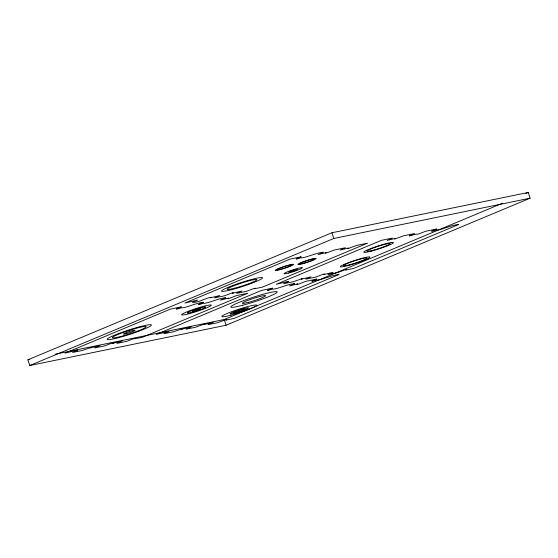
<?xml version="1.0" encoding="UTF-8"?>
<svg xmlns="http://www.w3.org/2000/svg" width="558" height="558" viewBox="0 0 558 558"><rect width="100%" height="100%" fill="white"/><g stroke="black" fill="none" stroke-linecap="round" stroke-linejoin="round"><path stroke-width="0.84" d="M27.9 359.805L331.933 232.756L528.238 192.468L530.1 198.195L226.067 325.244L29.762 365.532L27.9 359.805L29.609 359.457M29.762 365.532L333.789 238.475L530.1 198.195M55.214 354.204L224.211 319.525L502.5 203.224M525.824 193.48L528.238 192.468M331.933 232.756L333.789 238.475M224.211 319.525L226.067 325.244M91.379 347.376L90.438 347.906L99.952 345.604L94.755 347.927L104.43 345.939L112.556 342.919L113.504 342.835L112.563 343.365L122.069 341.064L116.873 343.386L126.554 341.398L134.485 338.42L135.615 338.281L134.68 338.825L142.562 337.213L247.752 293.25L236.697 295.517L229.498 298.3L227.629 298.635L228.571 298.091L220.445 300.113L225.634 297.791C218.387 298.167 207.297 303.859 203.133 303.315C199.366 304.731 194.477 305.693 203.517 302.331C196.165 302.743 185.249 308.379 181.008 307.849C177.416 309.237 172.157 310.255 181.399 306.865L170.336 309.139L65.14 353.095L77.402 350.138L77.834 350.173L72.638 352.468L82.312 350.48L91.379 347.376M182.626 328.655L181.685 329.185L191.192 326.883L185.995 329.199L195.677 327.218L203.796 324.191L204.744 324.114L203.803 324.644L213.309 322.343L208.12 324.665L217.794 322.677L225.725 319.699L226.855 319.56L225.92 320.104L233.802 318.485L338.999 274.529C331.647 274.941 320.724 280.576 316.491 280.046C312.899 281.434 307.639 282.453 316.874 279.063L305.819 281.337L298.621 284.12L296.751 284.42L297.693 283.91L289.567 285.926L294.757 283.603C287.51 283.994 276.419 289.665 272.255 289.128C268.747 290.467 263.25 291.583 272.639 288.144L261.576 290.411L156.386 334.375L168.642 331.41L169.074 331.452L163.878 333.74L173.552 331.752L182.626 328.655M211.168 297.316L210.226 297.846L219.74 295.545L214.544 297.867L224.218 295.88L232.344 292.859L233.293 292.783L232.351 293.306L241.858 291.004L236.662 293.327L246.343 291.339L254.274 288.36L255.404 288.228L254.469 288.765L262.351 287.154L367.541 243.19L356.485 245.457L348.345 248.484L347.418 248.575L348.359 248.031L340.234 250.054L345.423 247.731L334.368 249.998L327.169 252.781L325.3 253.116L326.235 252.572L318.109 254.594L323.305 252.272C316.058 252.648 304.961 258.34 300.797 257.796C297.037 259.212 292.148 260.174 301.187 256.806L290.125 259.079L184.928 303.036L197.616 300.085L192.426 302.408C199.053 302.722 204.877 298.153 211.168 297.337M302.415 278.595L301.473 279.126L310.98 276.824L305.784 279.139L315.465 277.159L323.584 274.131L324.533 274.055L323.591 274.585L333.098 272.283L327.909 274.606L337.583 272.618L345.514 269.64L346.644 269.5L345.709 270.044L353.591 268.426L458.788 224.469C451.436 224.881 440.513 230.517 436.279 229.994C432.52 231.403 427.63 232.372 436.663 229.003L425.608 231.277L418.695 233.976L414.162 234.527L410.095 235.818L409.356 235.867L414.545 233.544L403.49 235.818L395.169 238.88L394.422 238.929L395.357 238.385L387.231 240.407L392.427 238.085L381.365 240.352L276.175 284.315L288.43 281.351L288.863 281.392L283.666 283.68L293.341 281.692L302.415 278.595M279.649 269.723A9.66 0.928 -18 0 0 293.522 264.436A9.66 0.928 -18 0 0 279.83 267.979A9.66 0.928 -18 0 0 279.649 269.723M280.43 269.298A7.784 0.746 -18 0 0 291.736 265.022A7.784 0.746 -18 0 0 280.827 267.819A7.784 0.746 -18 0 0 280.43 269.298M302.317 263.781A9.66 0.928 -18 0 0 316.191 258.494A9.66 0.928 -18 0 0 302.499 262.037A9.66 0.928 -18 0 0 302.317 263.781M303.106 263.355A7.784 0.746 -18 0 0 314.405 259.079A7.784 0.746 -18 0 0 303.496 261.869A7.784 0.746 -18 0 0 303.106 263.355M191.764 312.327A9.66 0.928 -18 0 0 205.637 307.039A9.66 0.928 -18 0 0 191.945 310.59A9.66 0.928 -18 0 0 191.764 312.327M120.702 336.481A17.807 1.709 -18 0 0 146.217 326.737A17.807 1.709 -18 0 0 120.905 333.307A17.807 1.709 -18 0 0 120.702 336.481M189.134 313.701A15.575 1.493 -18 0 0 211.266 305.212A15.575 1.493 -18 0 0 188.946 311.043A15.575 1.493 -18 0 0 189.134 313.701M194.477 311.001A4.318 0.412 -18 0 0 200.559 308.658A4.318 0.412 -18 0 0 194.31 310.304A4.318 0.412 -18 0 0 194.477 311.001M126.492 333.614A6.11 0.586 -18 0 0 135.085 330.294A6.11 0.586 -18 0 0 126.248 332.624A6.11 0.586 -18 0 0 126.492 333.614M118.219 337.764A23.255 2.232 -18 0 0 151.406 325.056A23.255 2.232 -18 0 0 118.198 333.712A23.255 2.232 -18 0 0 118.219 337.764M242.821 305.219A24.433 2.344 -18 0 0 277.2 291.946A24.433 2.344 -18 0 0 241.858 301.271A24.433 2.344 -18 0 0 242.821 305.219M248.394 302.345A12.213 1.172 -18 0 0 265.58 295.712A12.213 1.172 -18 0 0 247.905 300.371A12.213 1.172 -18 0 0 248.394 302.345M230.97 315.193A18.323 1.758 -18 0 0 256.75 305.24A18.323 1.758 -18 0 0 230.245 312.229A18.323 1.758 -18 0 0 230.97 315.193M236.536 312.32A6.11 0.586 -18 0 0 245.129 309.006A6.11 0.586 -18 0 0 236.292 311.336A6.11 0.586 -18 0 0 236.536 312.32M234.639 313.233A9.66 0.928 -18 0 0 248.505 307.946A9.66 0.928 -18 0 0 234.813 311.49A9.66 0.928 -18 0 0 234.639 313.233M291.22 271.753A4.318 0.412 -18 0 0 297.295 269.402A4.318 0.412 -18 0 0 291.046 271.055A4.318 0.412 -18 0 0 291.22 271.753M288.5 273.078A9.66 0.928 -18 0 0 302.373 267.791A9.66 0.928 -18 0 0 288.688 271.334A9.66 0.928 -18 0 0 288.5 273.078M234.723 288.179A15.575 1.493 -18 0 0 256.861 279.691A15.575 1.493 -18 0 0 234.541 285.522A15.575 1.493 -18 0 0 234.723 288.179M232.212 289.532A21.595 2.072 -18 0 0 262.581 277.8A21.595 2.072 -18 0 0 231.326 286.052A21.595 2.072 -18 0 0 232.212 289.532M371.3 251.1A15.575 1.493 -18 0 0 393.432 242.611A15.575 1.493 -18 0 0 371.112 248.443A15.575 1.493 -18 0 0 371.3 251.1M373.044 250.256A12.213 1.172 -18 0 0 390.23 243.616A12.213 1.172 -18 0 0 372.563 248.282A12.213 1.172 -18 0 0 373.044 250.256M347.327 265.748A15.575 1.493 -18 0 0 369.94 257.189A15.575 1.493 -18 0 0 348.115 262.776A15.575 1.493 -18 0 0 347.327 265.748M349.559 264.778A12.213 1.172 -18 0 0 366.745 258.138A12.213 1.172 -18 0 0 349.078 262.797A12.213 1.172 -18 0 0 349.559 264.778"/></g></svg>
